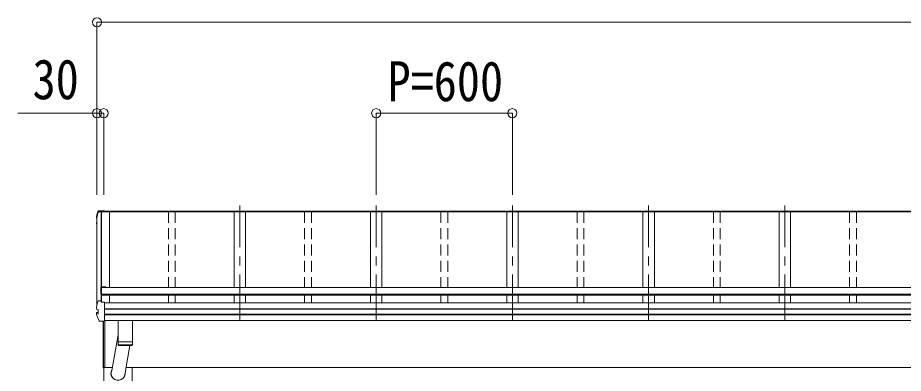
# Model space of a CAD drawing. Units: millimetres at full size, sheet at 1:40; some dimension numbers follow another scale. Extents: x -11243 to 11243, y -7760 to 7760.
# Drawn here: x -8565 to -4665, y -1924 to -360 of the extents above; entities that cross this region are included whole.
import ezdxf
from ezdxf.enums import TextEntityAlignment as Align

# ---------------------------------------------------------------- set-up
doc = ezdxf.new("R2010")
doc.units = ezdxf.units.MM
doc.header["$LTSCALE"] = 40
doc.header["$PDMODE"] = 32
doc.header["$PDSIZE"] = 40
doc.linetypes.add('CHAIN1', pattern=[8, 5, -1, 1, -1])
doc.linetypes.add('DASHED1', pattern=[1.8, 1.2, -0.6])
for name, color, linetype, lineweight in [('0-1_本体', 5, 'CHAIN1', 9), ('0-3_ELV2', 4, 'Continuous', 9), ('0-6_OTH_LINE', 6, 'Continuous', 9), ('0-9_OUTLINE', 7, 'Continuous', 9)]:
    doc.layers.add(name, color=color, linetype=linetype, lineweight=lineweight)
doc.styles.add('ＭＳ ゴシック', font='')
doc.styles.get('ＭＳ ゴシック').set_extended_font_data('MS Gothic')

msp = doc.modelspace()

# ---------------------------------------------------------------- linework, layer by layer
at = {"layer": '0-1_本体'}
for p, q in [((-7586.26, -1690.12), (-7586.26, -1185.94)), ((-6986.26, -1690.12), (-6986.26, -1185.94)), ((-6386.26, -1690.12), (-6386.26, -1185.94)), ((-5786.26, -1690.12), (-5786.26, -1185.94)), ((-5186.26, -1690.12), (-5186.26, -1185.94))]:
    msp.add_line(p, q, dxfattribs=at)
at = {"layer": '0-3_ELV2'}
for p, q in [((-8218.57, -1241.14), (-8218.57, -1237.09)), ((-8218.53, -1236.77), (-8216.21, -1227.92)), ((-8217.52, -1242.41), (-8216.26, -1242.66)), ((-8216.26, -1241.13), (-8217.03, -1240.98)), ((-8216.26, -1240.78), (-8216.94, -1240.65)), ((-8216.26, -1237.83), (-8216.26, -1624.7)), ((-8216.21, -1227.92), (-8213.75, -1219.16)), ((-8213.75, -1219.16), (-8211.13, -1210.5)), ((-8161.26, -1214.47), (-8209.7, -1214.47)), ((-8197.23, -1214.32), (-8209.65, -1214.32)), ((-8209.5, -1212.82), (-8197.46, -1212.82)), ((-8208.26, -1209.21), (-8208.26, -1209.2)), ((-8208.26, -1209.21), (-8183.26, -1209.21)), ((-8208.26, -1209.21), (-8208.26, -1209.21)), ((-8197.46, -1211.73), (-8197.08, -1214.23)), ((-8197.46, -1212.82), (-8197.46, -1211.73)), ((-8183.26, -1211.73), (-8197.46, -1211.73)), ((-8197.46, -1212.82), (-8197.23, -1214.32)), ((-8197.23, -1214.32), (-8197.23, -1213.97)), ((-8197.16, -1214.47), (-8197.16, -1607.89)), ((-8186.26, -1214.23), (-8197.08, -1214.23)), ((-8196.56, -1611.84), (-8196.56, -1214.47)), ((-386.26, -1213.56), (-8186.26, -1213.56)), ((-386.26, -1214.46), (-8186.26, -1214.46)), ((-8183.26, -1213.24), (-8183.26, -1209.21)), ((-389.26, -1211.29), (-8183.26, -1211.29)), ((-8161.26, -1214.38), (-8161.26, -1546.82)), ((-7611.26, -1214.38), (-7611.26, -1546.82)), ((-7561.26, -1214.38), (-7561.26, -1546.82)), ((-7011.26, -1214.38), (-7011.26, -1546.82)), ((-6961.26, -1214.38), (-6961.26, -1546.82)), ((-6411.26, -1214.38), (-6411.26, -1546.82)), ((-6361.26, -1214.38), (-6361.26, -1546.82)), ((-5811.26, -1214.38), (-5811.26, -1546.82)), ((-5761.26, -1214.38), (-5761.26, -1546.82)), ((-5211.26, -1214.38), (-5211.26, -1546.82)), ((-5161.26, -1214.38), (-5161.26, -1546.82)), ((-8218.67, -1266.17), (-8218.67, -1262.11)), ((-8216.26, -1264.63), (-8217.62, -1264.9)), ((-8216.26, -1266.16), (-8217.1, -1266.32)), ((-8216.26, -1260.54), (-8217.09, -1260.64)), ((-8217.09, -1260.64), (-8217.09, -1260.64)), ((-8198.56, -1546.66), (-8198.56, -1576.12)), ((-8176.56, -1544.66), (-8196.56, -1544.66)), ((-8176.56, -1546.2), (-8196.56, -1546.2)), ((-4580.46, -1546.82), (-8196.56, -1546.82)), ((-8176.56, -1544.66), (-8176.56, -1546.82)), ((-8196.56, -1576.12), (-8198.56, -1576.12)), ((-4596.26, -1575.85), (-8196.56, -1575.85)), ((-4596.26, -1577.6), (-8196.56, -1577.6)), ((-4596.26, -1580.71), (-8196.56, -1580.71)), ((-8161.26, -1580.71), (-8161.26, -1614.38)), ((-7611.26, -1580.71), (-7611.26, -1614.38)), ((-7561.26, -1580.71), (-7561.26, -1614.38)), ((-7011.26, -1580.71), (-7011.26, -1614.38)), ((-6961.26, -1580.71), (-6961.26, -1614.38)), ((-6411.26, -1580.71), (-6411.26, -1614.38)), ((-6361.26, -1580.71), (-6361.26, -1614.38)), ((-5811.26, -1580.71), (-5811.26, -1614.38)), ((-5761.26, -1580.71), (-5761.26, -1614.38)), ((-5211.26, -1580.71), (-5211.26, -1614.38)), ((-5161.26, -1580.71), (-5161.26, -1614.38)), ((-8218.57, -1641.27), (-8218.57, -1633.89)), ((-8209.5, -1605.57), (-8197.46, -1605.57)), ((-8197.23, -1607.07), (-8197.46, -1605.57)), ((-8197.23, -1607.07), (-8197.23, -1607.42)), ((-8196.5, -1612.2), (-8197.23, -1607.42)), ((-8196.52, -1612.2), (-8197.08, -1608.52)), ((-8197.08, -1612.2), (-8197.08, -1608.52)), ((-8183.26, -1694.62), (-8183.26, -1612.2)), ((-389.26, -1614.38), (-8183.26, -1614.38)), ((-8218.67, -1666.31), (-8218.67, -1658.92)), ((-8217.62, -1657.64), (-8211.66, -1656.49)), ((-8217.09, -1665.03), (-8210.69, -1663.33)), ((-8217.09, -1665.03), (-8217.09, -1665.03)), ((-8216.95, -1642.74), (-8216.94, -1642.75)), ((-8210.69, -1643.52), (-8216.94, -1642.75)), ((-8211.26, -1643.65), (-8211.26, -1662.86)), ((-8210.69, -1643.52), (-8210.69, -1643.52)), ((-8210.69, -1663.33), (-8210.69, -1663.33)), ((-389.26, -1640.9), (-8183.26, -1640.9)), ((-389.26, -1641.79), (-8183.26, -1641.79)), ((-389.26, -1665.01), (-8183.26, -1665.01)), ((-389.26, -1666.94), (-8183.26, -1666.94)), ((-8183.26, -1694.62), (-8203.9, -1694.62)), ((-8188.26, -1900.29), (-8188.26, -1694.62)), ((-8187.76, -1900.69), (-8187.76, -1694.62)), ((-389.26, -1691.97), (-8183.26, -1691.97)), ((-8181.26, -1691.97), (-8181.26, -1898.29)), ((-8187.76, -1900.69), (-8187.76, -1900.69)), ((-8187.76, -1900.69), (-8187.76, -1900.75)), ((-8186.26, -1898.29), (-8181.26, -1898.29)), ((-8186.26, -1900.79), (-8186.26, -1898.29)), ((-8148.66, -1899.69), (-8186.26, -1899.69)), ((-8185.26, -1899.69), (-8185.26, -5199.69)), ((-2201.14, -1899.69), (-8088.02, -1899.69)), ((-8060.26, -5199.69), (-8060.26, -1899.69))]:
    msp.add_line(p, q, dxfattribs=at)
at = {"layer": '0-3_ELV2', "linetype": 'DASHED1'}
for p, q in [((-7901.26, -1214.38), (-7901.26, -1546.82)), ((-7871.26, -1214.38), (-7871.26, -1546.82)), ((-7301.26, -1214.38), (-7301.26, -1546.82)), ((-7271.26, -1214.38), (-7271.26, -1546.82)), ((-6701.26, -1214.38), (-6701.26, -1546.82)), ((-6671.26, -1214.38), (-6671.26, -1546.82)), ((-6101.26, -1214.38), (-6101.26, -1546.82)), ((-6071.26, -1214.38), (-6071.26, -1546.82)), ((-5501.26, -1214.38), (-5501.26, -1546.82)), ((-5471.26, -1214.38), (-5471.26, -1546.82)), ((-4901.26, -1214.38), (-4901.26, -1546.82)), ((-4871.26, -1214.38), (-4871.26, -1546.82)), ((-7901.26, -1580.71), (-7901.26, -1614.38)), ((-7871.26, -1580.71), (-7871.26, -1614.38)), ((-7301.26, -1580.71), (-7301.26, -1614.38)), ((-7271.26, -1580.71), (-7271.26, -1614.38)), ((-6701.26, -1580.71), (-6701.26, -1614.38)), ((-6671.26, -1580.71), (-6671.26, -1614.38)), ((-6101.26, -1580.71), (-6101.26, -1614.38)), ((-6071.26, -1580.71), (-6071.26, -1614.38)), ((-5501.26, -1580.71), (-5501.26, -1614.38)), ((-5471.26, -1580.71), (-5471.26, -1614.38)), ((-4901.26, -1580.71), (-4901.26, -1614.38)), ((-4871.26, -1580.71), (-4871.26, -1614.38))]:
    msp.add_line(p, q, dxfattribs=at)
at = {"layer": '0-3_ELV2'}
for points in [[(-8218.53, -1236.78), (-8218.57, -1237.04), (-8218.57, -1237.09)], [(-8211.12, -1210.48), (-8211, -1210.19), (-8210.83, -1209.92), (-8210.61, -1209.7), (-8210.35, -1209.51), (-8210.08, -1209.38), (-8209.81, -1209.3), (-8209.57, -1209.26), (-8209.34, -1209.24), (-8209.09, -1209.22), (-8208.8, -1209.21), (-8208.5, -1209.21), (-8208.18, -1209.21)], [(-8183.26, -1213.24), (-8186.26, -1213.24), (-8186.26, -1214.23)], [(-8216.26, -1272.37), (-8217.18, -1270.14), (-8218.58, -1266.65)], [(-8218.53, -1633.58), (-8218.57, -1633.84), (-8218.57, -1633.89)], [(-8183.26, -1612.2), (-8197.46, -1612.2), (-8197.46, -1605.57)], [(-8218.56, -1666.81), (-8218.64, -1666.65), (-8218.68, -1666.47), (-8218.67, -1666.3)], [(-8218.58, -1666.79), (-8215.73, -1673.61), (-8212.78, -1680.34), (-8209.74, -1686.99), (-8206.62, -1693.55)], [(-8218.57, -1641.31), (-8218.57, -1641.22), (-8218.53, -1640.96)], [(-8217.03, -1642.73), (-8217.31, -1642.65), (-8217.55, -1642.58), (-8217.78, -1642.48), (-8218.06, -1642.31), (-8218.32, -1642.04), (-8218.5, -1641.7), (-8218.56, -1641.31)], [(-8217.77, -1667.01), (-8217.87, -1666.68), (-8217.89, -1666.32), (-8217.85, -1665.96), (-8217.73, -1665.63), (-8217.56, -1665.35), (-8217.34, -1665.15), (-8217.09, -1665.03)], [(-8216.95, -1642.74), (-8217.17, -1642.67), (-8217.38, -1642.53), (-8217.55, -1642.31), (-8217.67, -1642.03), (-8217.74, -1641.72), (-8217.75, -1641.39), (-8217.7, -1641.07)], [(-8211.26, -1643.65), (-8211.27, -1643.53), (-8211.31, -1643.44)], [(-8210.69, -1643.52), (-8210.61, -1643.54), (-8210.53, -1643.59), (-8210.47, -1643.67), (-8210.42, -1643.77), (-8210.39, -1643.88), (-8210.38, -1643.99)], [(-8210.69, -1663.33), (-8210.61, -1663.3), (-8210.53, -1663.24), (-8210.47, -1663.15), (-8210.42, -1663.05), (-8210.39, -1662.93), (-8210.38, -1662.81)], [(-8203.93, -1694.61), (-8204.3, -1694.61), (-8204.66, -1694.6), (-8204.97, -1694.58), (-8205.25, -1694.55), (-8205.55, -1694.48), (-8205.89, -1694.33), (-8206.19, -1694.12), (-8206.46, -1693.84), (-8206.63, -1693.5)], [(-8187.76, -1900.75), (-8187.76, -1900.79), (-8187.76, -1900.79)], [(-8187.76, -1900.79), (-8187.76, -1900.79), (-8186.26, -1900.79)]]:
    msp.add_lwpolyline(points, dxfattribs=at)
for centre, radius, start, end in [((-8217.27, -1241.14), 1.3, 166.2046, 259.10358), ((-7733.25, -1360.48), 499.82, 162.96047, 166.14879), ((-7733.24, -1360.48), 498.32, 162.94349, 166.12469), ((-8209.5, -1214.52), 1.7, 89.95676, 162.90929), ((-8217.38, -1262.11), 1.3, 100.9005, 179.9623), ((-8217.38, -1266.17), 1.3, 100.8868, 201.66215), ((-7753.93, -1081.61), 498.64, 201.74241, 202.00165), ((-7753.93, -1081.26), 498.64, 201.78246, 202.00165), ((-8196.56, -1546.66), 2, 90, 180), ((-7733.25, -1753.23), 499.82, 162.96047, 166.14879), ((-8209.5, -1607.27), 1.7, 89.95676, 162.90929), ((-8217.38, -1658.92), 1.3, 100.9005, 179.9623), ((-8211.76, -1656), 0.499, 280.91518, 359.94761), ((-8187.76, -1900.29), 0.5, 180, 269.5), ((-8175.61, -1885.62), 12.15, 179.0404, 180.9596)]:
    msp.add_arc(centre, radius, start, end, dxfattribs=at)
at = {"layer": '0-6_OTH_LINE'}
for p, q in [((-8216.26, -380.32), (-8216.26, -1139.32)), ((-8216.26, -380.32), (-356.26, -380.32)), ((-8216.26, -780.32), (-8565.02, -780.32)), ((-8216.26, -780.32), (-8216.26, -1139.32)), ((-8186.26, -780.32), (-8216.26, -780.32)), ((-8186.26, -780.32), (-8186.26, -1139.32)), ((-6986.26, -780.32), (-6986.26, -1139.32)), ((-6386.26, -780.32), (-6986.26, -780.32)), ((-6386.26, -780.32), (-6386.26, -1139.32))]:
    msp.add_line(p, q, dxfattribs=at)
for p in [(-8216.26, -380.32), (-8216.26, -780.32), (-8186.26, -780.32), (-6986.26, -780.32), (-6386.26, -780.32)]:
    msp.add_point(p, dxfattribs=at)
at = {"layer": '0-9_OUTLINE'}
for p, q in [((-8123.26, -1691.97), (-8123.26, -1785.51)), ((-8059.26, -1785.51), (-8059.26, -1691.97)), ((-8123.26, -1755.74), (-8150.86, -1912.11)), ((-8059.26, -1785.51), (-8123.26, -1785.51)), ((-8123.26, -1786.51), (-8123.03, -1799.57)), ((-8059.26, -1786.51), (-8123.26, -1786.51)), ((-8118.76, -1785.51), (-8118.74, -1786.51)), ((-8063.76, -1785.51), (-8063.78, -1786.51)), ((-8059.49, -1799.57), (-8059.26, -1786.51)), ((-8123.03, -1799.51), (-8059.48, -1799.51)), ((-8062.48, -1802.51), (-8120.03, -1802.51)), ((-8092.04, -1922.3), (-8070.93, -1802.51))]:
    msp.add_line(p, q, dxfattribs=at)
for centre, start, end in [((-8120.03, -1799.51), 181, 270.04832), ((-8062.48, -1799.51), 270, 359)]:
    msp.add_arc(centre, 3, start, end, dxfattribs=at)
for major_axis, ratio, start_param, end_param in [((-31.85, 0), 0.984694, 5.7540451, 9.6056637), ((-30.8, 0), 0.983336, 5.8618427, 9.4974605)]:
    msp.add_ellipse((-8122.76, -1924.5), major_axis=major_axis, ratio=ratio, start_param=start_param, end_param=end_param, dxfattribs=at)

# ---------------------------------------------------------------- texts
at = {"layer": '0-6_OTH_LINE', "color": 7, "style": 'ＭＳ ゴシック', "width": 0.85}
for s, p in [('30', (-8499.55, -771.6)), ('P=600', (-6936.26, -780.32))]:
    msp.add_text(s, height=176, dxfattribs=at).set_placement(p, align=Align.BOTTOM_LEFT)

doc.saveas('drawing.dxf')
